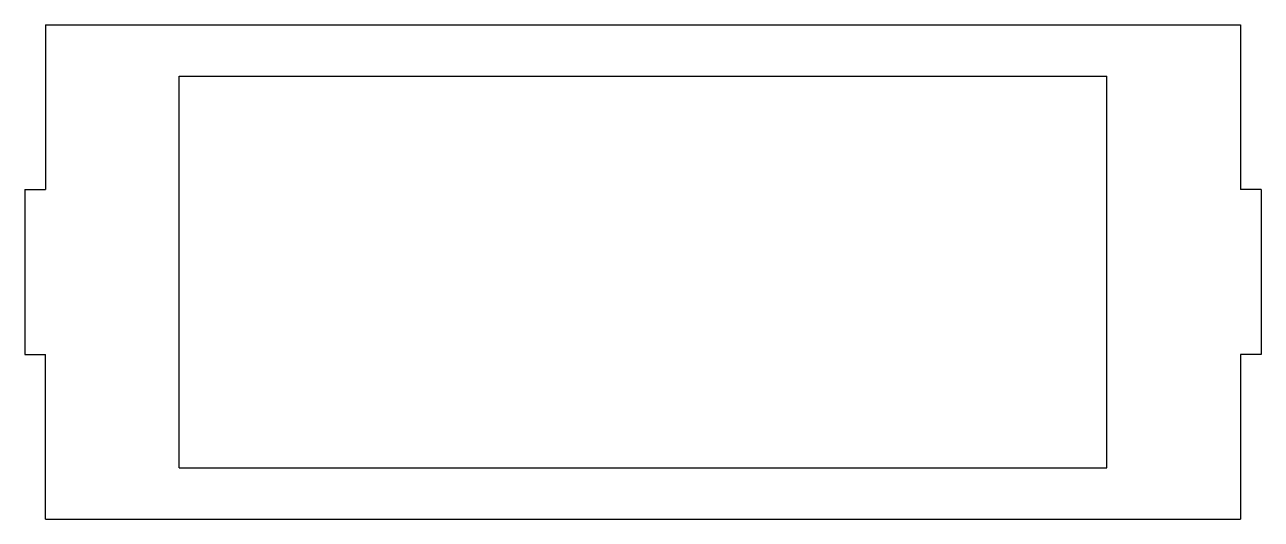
# Model space of a CAD drawing. Header units: inches. Extents: x -6.8 to 8.2, y -3.6 to 2.4.
import ezdxf

# ---------------------------------------------------------------- set-up
doc = ezdxf.new("R2010")
doc.units = ezdxf.units.IN
doc.header["$MEASUREMENT"] = 0

msp = doc.modelspace()

# ---------------------------------------------------------------- linework, layer by layer
at = {"color": 7, "linetype": 'Continuous', "lineweight": 25}
for p, q in [((-6.542, 2.368), (7.958, 2.368)), ((-6.542, 2.368), (-6.542, 0.368)), ((7.958, 2.368), (7.958, 0.368)), ((-4.917, 1.743), (6.333, 1.743)), ((-4.917, -3.007), (-4.917, 1.743)), ((6.333, -3.007), (6.333, 1.743)), ((-6.792, 0.368), (-6.792, -1.632)), ((-6.792, 0.368), (-6.542, 0.368)), ((8.208, 0.368), (7.958, 0.368)), ((8.208, 0.368), (8.208, -1.632)), ((-6.792, -1.632), (-6.542, -1.632)), ((-6.542, -3.632), (-6.542, -1.632)), ((8.208, -1.632), (7.958, -1.632)), ((7.958, -1.632), (7.958, -3.632)), ((-4.917, -3.007), (6.333, -3.007)), ((-6.542, -3.632), (7.958, -3.632))]:
    msp.add_line(p, q, dxfattribs=at)

doc.saveas('drawing.dxf')
